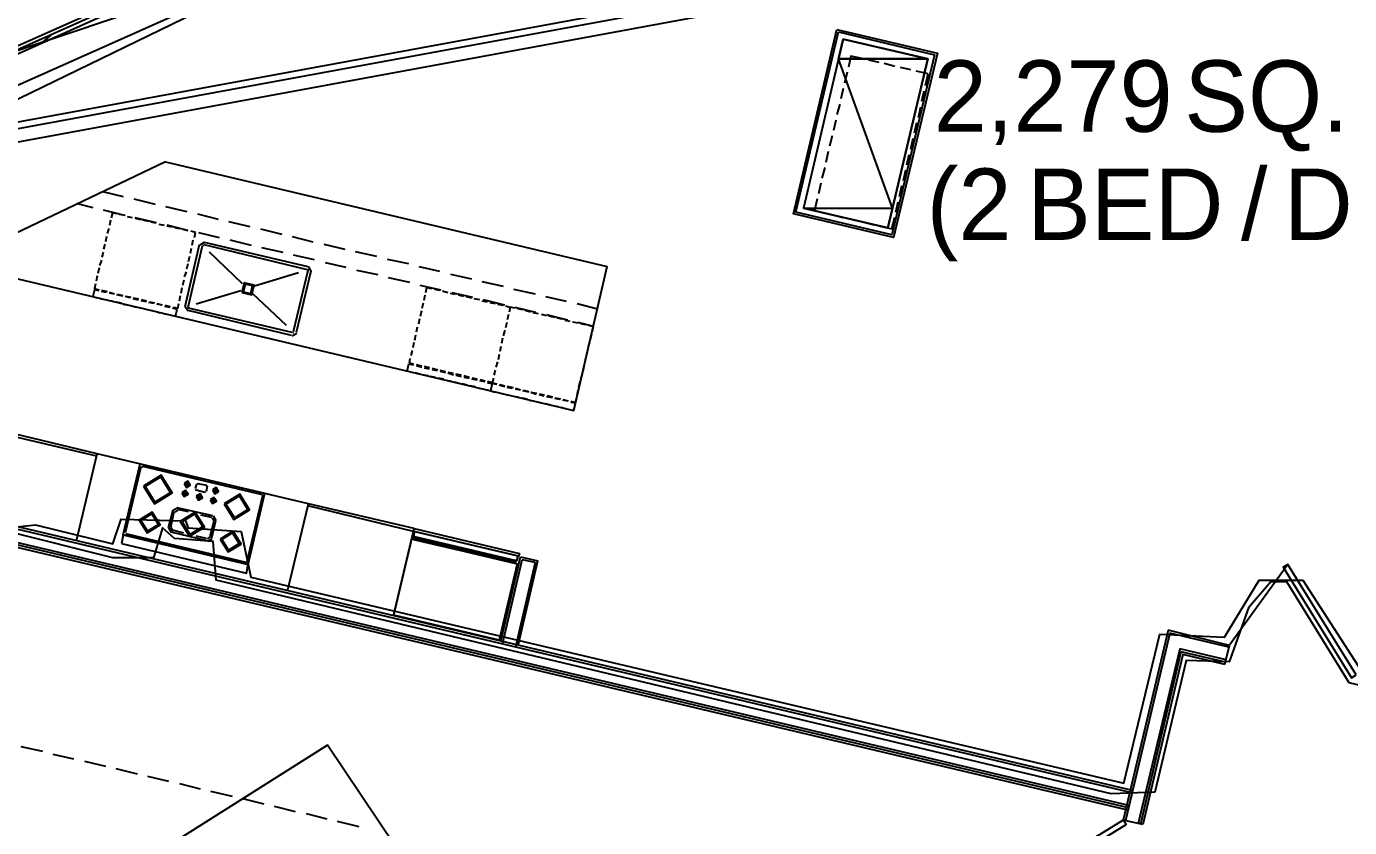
# Model space of a CAD drawing. Header units: feet. Extents: x -84 to 198, y -22 to 181.
# Drawn here: x 47.82 to 78.33, y 126.99 to 145.46 of the extents above; entities that cross this region are included whole.
import ezdxf
from ezdxf.enums import TextEntityAlignment as Align

# ---------------------------------------------------------------- set-up
doc = ezdxf.new("R2010")
doc.units = ezdxf.units.FT
for name, color, linetype in [('A-AREA-COMUN', 252, 'CONTINUOUS'), ('A-AREA-UNIDAD', 30, 'CONTINUOUS'), ('A-LINEA', 7, 'CONTINUOUS'), ('A-MURO-CONCRETO', 8, 'CONTINUOUS'), ('A-TEXTO-PDF', 3, 'CONTINUOUS')]:
    doc.layers.add(name, color=color, linetype=linetype)

msp = doc.modelspace()

# ---------------------------------------------------------------- linework, layer by layer
at = {"layer": 'A-AREA-COMUN'}
msp.add_lwpolyline([(85.552, 128.6044), (78.32, 130.3289), (76.88, 132.6578), (76.512, 132.6578), (76, 132.0533), (75.552, 130.8089), (74.56, 130.8444), (73.84, 127.8044), (72.832, 127.7689), (52.192, 132.6933), (52.128, 133.5822), (51.232, 133.6533), (50.96, 133.9022), (50.752, 133.2089), (49.808, 133.2089), (47.392, 133.8133)], dxfattribs=at)
at = {"layer": 'A-AREA-UNIDAD'}
msp.add_lwpolyline([(46.88, 133.8489), (48.032, 133.9733), (49.808, 133.5289), (50, 134.0978), (51.488, 134.0622), (51.552, 133.9022), (52.768, 133.8133), (52.992, 132.7644), (73.12, 128.0178), (73.952, 131.4489), (75.44, 131.3778), (76.24, 132.6933), (77.248, 132.6933), (78.592, 130.6133)], dxfattribs=at)
at = {"layer": 'A-LINEA'}
for p, q in [((93.1212, 160.1706), (36.6895, 141.2395)), ((118.2654, 156.262), (36.6895, 141.2395)), ((118.2654, 156.262), (36.6895, 141.2395)), ((118.2654, 156.262), (36.6895, 141.2395)), ((118.2188, 156.0962), (36.7876, 141.1026)), ((118.1216, 155.7773), (36.9919, 140.8393)), ((59.9081, 149.7586), (33.7837, 137.0471)), ((47.2667, 144.8578), (50.7867, 146.4311)), ((47.6, 144.0978), (51.1333, 145.6711)), ((48.2, 145.0978), (48.3867, 145.2578)), ((67.48, 144.6311), (67.24, 144.6844)), ((67.84, 144.5378), (67.6, 144.6044)), ((66.7467, 144.4044), (66.68, 144.1511)), ((68.2133, 144.4578), (67.9733, 144.5111)), ((68.6133, 144.3644), (68.3333, 144.4311)), ((68.5467, 144.0978), (68.6133, 144.3644)), ((66.6533, 144.0311), (66.6, 143.7911)), ((68.4667, 143.7378), (68.52, 143.9778)), ((66.5733, 143.6711), (66.5067, 143.4311)), ((68.3867, 143.3644), (68.44, 143.6044)), ((66.48, 143.2978), (66.4267, 143.0578)), ((68.2933, 143.0044), (68.3467, 143.2444)), ((66.4, 142.9378), (66.3333, 142.6978)), ((68.2133, 142.6311), (68.2667, 142.8844)), ((66.3067, 142.5778), (66.2533, 142.3244)), ((68.12, 142.2711), (68.1733, 142.5111)), ((51.0267, 142.3378), (47.3867, 140.6044)), ((51.0267, 142.3378), (61.2133, 139.9244)), ((66.2267, 142.2044), (66.16, 141.9644)), ((68.04, 141.9111), (68.0933, 142.1511)), ((49.5733, 141.6578), (50.0533, 141.5378)), ((66.1333, 141.8444), (66.08, 141.6044)), ((67.9467, 141.5378), (68, 141.7911)), ((48.9867, 141.3778), (49.3467, 141.2844)), ((50.2933, 141.4844), (50.7867, 141.3644)), ((51.0267, 141.3111), (51.52, 141.1911)), ((67.8667, 141.1778), (67.92, 141.4178)), ((49.5867, 141.2311), (50.08, 141.1111)), ((49.76, 140.9911), (49.7333, 140.8711)), ((50.0933, 141.0978), (49.96, 141.1244)), ((50.2667, 141.0444), (50.1467, 141.0711)), ((50.32, 141.0578), (50.8133, 140.9378)), ((50.4533, 141.0044), (50.3333, 141.0311)), ((50.64, 140.9644), (50.5067, 140.9911)), ((50.8133, 140.9244), (50.6933, 140.9511)), ((51.76, 141.1378), (52.24, 141.0178)), ((52.48, 140.9644), (52.9733, 140.8444)), ((66.3867, 141.1244), (66.64, 141.0578)), ((66.76, 141.0311), (67, 140.9778)), ((67.12, 140.9511), (67.36, 140.8844)), ((49.72, 140.8044), (49.68, 140.6844)), ((51, 140.8711), (50.88, 140.8978)), ((51.0533, 140.8844), (51.5333, 140.7644)), ((51.1867, 140.8311), (51.0667, 140.8578)), ((51.36, 140.7911), (51.24, 140.8178)), ((51.5467, 140.7511), (51.4267, 140.7778)), ((51.72, 140.7111), (51.6133, 140.7378)), ((51.6933, 140.5911), (51.72, 140.7111)), ((51.7867, 140.7111), (52.2667, 140.5911)), ((53.2133, 140.7911), (53.7067, 140.6711)), ((49.6267, 140.4444), (49.6, 140.3244)), ((49.6667, 140.6178), (49.64, 140.4978)), ((51.48, 139.0044), (51.8133, 140.4311)), ((51.5467, 138.9911), (51.88, 140.4044)), ((51.6, 140.2311), (51.6267, 140.3511)), ((51.64, 140.4178), (51.6667, 140.5378)), ((51.92, 140.4821), (51.8157, 140.4177)), ((51.9046, 140.4172), (51.8805, 140.4024)), ((51.9067, 140.4311), (54.2933, 139.8578)), ((51.92, 140.4844), (54.3067, 139.9244)), ((52.5067, 140.5378), (53, 140.4178)), ((53.24, 140.3644), (53.7333, 140.2578)), ((53.9467, 140.6178), (54.4267, 140.4978)), ((54.68, 140.4444), (55.16, 140.3244)), ((49.5467, 140.0711), (49.5067, 139.9511)), ((49.5867, 140.2578), (49.56, 140.1378)), ((51.56, 140.0444), (51.5867, 140.1644)), ((52.8, 139.5244), (52.04, 140.2578)), ((53.9733, 140.1911), (54.4533, 140.0844)), ((55.4, 140.2711), (55.8933, 140.1644)), ((56.1333, 140.0978), (56.6267, 139.9911)), ((49.4933, 139.8978), (49.4667, 139.7644)), ((51.4667, 139.6844), (51.5067, 139.8044)), ((51.52, 139.8711), (51.5467, 139.9911)), ((54.0933, 139.7778), (53.08, 139.4711)), ((54.3067, 139.8311), (53.9733, 138.4178)), ((54.3733, 139.8178), (54.04, 138.4044)), ((54.3195, 139.8332), (54.3046, 139.8572)), ((54.3843, 139.8178), (54.32, 139.9221)), ((54.7067, 140.0178), (55.1867, 139.9111)), ((55.4267, 139.8444), (55.92, 139.7378)), ((56.8667, 139.9244), (57.3467, 139.8178)), ((57.6, 139.7511), (58.08, 139.6444)), ((60.44, 136.6044), (61.2133, 139.9244)), ((47.4933, 139.6711), (60.44, 136.6044)), ((49.4533, 139.7111), (49.4267, 139.5911)), ((51.3867, 139.3111), (51.4133, 139.4444)), ((51.4267, 139.4978), (51.4533, 139.6178)), ((56.16, 139.6711), (56.6533, 139.5644)), ((56.8933, 139.4978), (57.3733, 139.3911)), ((57.0267, 139.3244), (57.0533, 139.4444)), ((57.0533, 139.4444), (57.16, 139.4178)), ((58.32, 139.5778), (58.8133, 139.4711)), ((49.5067, 139.1911), (49.6267, 139.1644)), ((49.5467, 139.3778), (49.68, 139.3511)), ((49.6667, 139.3244), (49.5467, 139.3511)), ((49.6933, 139.1511), (49.8133, 139.1244)), ((49.7333, 139.3378), (49.8533, 139.2978)), ((49.8533, 139.2844), (49.7333, 139.3111)), ((49.88, 139.1111), (50, 139.0844)), ((50.04, 139.2444), (49.9067, 139.2711)), ((49.92, 139.2844), (50.04, 139.2578)), ((50.2133, 139.2044), (50.0933, 139.2311)), ((50.1067, 139.2444), (50.2267, 139.2178)), ((50.28, 139.2044), (50.4, 139.1778)), ((50.4, 139.1511), (50.28, 139.1778)), ((50.4667, 139.1644), (50.5867, 139.1378)), ((50.5867, 139.1111), (50.4667, 139.1378)), ((50.6533, 139.1111), (50.7733, 139.0844)), ((51.3467, 139.1378), (51.3733, 139.2578)), ((52.76, 139.3644), (51.7333, 139.0578)), ((53.8133, 138.5644), (53.04, 139.2978)), ((56.9867, 139.1511), (57.0133, 139.2711)), ((57.2267, 139.4044), (57.3467, 139.3778)), ((57.4133, 139.3644), (57.5333, 139.3244)), ((57.5867, 139.3111), (57.7067, 139.2844)), ((57.6267, 139.3244), (58.1067, 139.2178)), ((57.7733, 139.2711), (57.8933, 139.2444)), ((57.96, 139.2311), (58.08, 139.2044)), ((58.1333, 139.1911), (58.2667, 139.1644)), ((58.32, 139.1378), (58.44, 139.1111)), ((58.3467, 139.1644), (58.84, 139.0444)), ((59.0533, 139.4044), (59.5467, 139.2978)), ((59.7867, 139.2311), (60.2667, 139.1244)), ((50.0533, 139.0578), (50.1733, 139.0311)), ((50.24, 139.0178), (50.36, 138.9911)), ((50.4267, 138.9778), (50.5467, 138.9511)), ((50.6, 138.9378), (50.72, 138.9111)), ((50.76, 139.0711), (50.64, 139.0978)), ((50.7867, 138.8978), (50.9067, 138.8578)), ((50.8267, 139.0711), (50.9467, 139.0444)), ((50.9467, 139.0311), (50.8267, 139.0578)), ((50.9733, 138.8444), (51.0933, 138.8178)), ((51.0133, 139.0311), (51.1333, 139.0044)), ((51.1333, 138.9778), (51.0133, 139.0044)), ((51.2933, 138.9378), (51.1867, 138.9644)), ((51.4823, 139.0044), (51.5467, 138.9001)), ((53.9333, 138.3378), (51.5467, 138.9111)), ((51.5472, 138.989), (51.5621, 138.965)), ((53.9467, 138.4044), (51.56, 138.9644)), ((56.9067, 138.7778), (56.9333, 138.9111)), ((56.9467, 138.9644), (56.9733, 139.0844)), ((58.5067, 139.0978), (58.6267, 139.0711)), ((58.68, 139.0578), (58.8133, 139.0311)), ((58.9333, 138.8178), (58.9067, 138.6978)), ((58.9333, 138.8178), (58.9067, 138.6978)), ((59.08, 138.9911), (59.56, 138.8711)), ((59.2667, 138.9244), (59.1467, 138.9511)), ((59.44, 138.8711), (59.32, 138.9111)), ((59.6267, 138.8311), (59.5067, 138.8578)), ((59.8133, 138.7911), (59.6933, 138.8178)), ((59.8133, 138.8178), (60.2933, 138.6978)), ((60.52, 139.0711), (60.9867, 138.9511)), ((56.8133, 138.4178), (56.84, 138.5378)), ((56.8667, 138.6044), (56.8933, 138.7244)), ((58.8933, 138.6311), (58.8667, 138.5111)), ((58.8933, 138.6311), (58.8667, 138.5111)), ((60, 138.7511), (59.8667, 138.7778)), ((60.1733, 138.7111), (60.0533, 138.7378)), ((60.36, 138.6578), (60.24, 138.6844)), ((60.5467, 138.6178), (60.4133, 138.6444)), ((60.5333, 138.6444), (60.8933, 138.5511)), ((60.72, 138.5778), (60.6, 138.6044)), ((60.8933, 138.5378), (60.7867, 138.5644)), ((60.8667, 138.4178), (60.8933, 138.5378)), ((53.9467, 138.3268), (54.051, 138.3912)), ((53.9621, 138.3916), (53.9861, 138.4065)), ((56.7733, 138.2311), (56.8, 138.3511)), ((58.8, 138.2711), (58.7733, 138.1511)), ((58.8, 138.2711), (58.7733, 138.1511)), ((58.8533, 138.4578), (58.8133, 138.3244)), ((58.8533, 138.4578), (58.8133, 138.3244)), ((60.8267, 138.2444), (60.8533, 138.3644)), ((56.6933, 137.8711), (56.72, 137.9911)), ((56.7333, 138.0578), (56.76, 138.1778)), ((58.72, 137.8978), (58.6933, 137.7778)), ((58.72, 137.8978), (58.6933, 137.7778)), ((58.76, 138.0844), (58.7333, 137.9644)), ((58.76, 138.0844), (58.7333, 137.9644)), ((60.7333, 137.8711), (60.76, 138.0044)), ((60.7733, 138.0578), (60.8133, 138.1778)), ((56.64, 137.6844), (56.7467, 137.6578)), ((56.9333, 137.6311), (56.8133, 137.6578)), ((56.8133, 137.6444), (56.9333, 137.6044)), ((56.9867, 137.5911), (57.1067, 137.5644)), ((57.12, 137.5911), (57, 137.6178)), ((58.68, 137.7244), (58.64, 137.6044)), ((58.68, 137.7244), (58.64, 137.6044)), ((60.6533, 137.5111), (60.68, 137.6311)), ((60.6933, 137.6978), (60.72, 137.8178)), ((56.8933, 137.4444), (56.7733, 137.4711)), ((57.08, 137.4044), (56.9467, 137.4311)), ((57.2533, 137.3644), (57.1333, 137.3911)), ((57.3067, 137.5378), (57.1733, 137.5778)), ((57.1733, 137.5511), (57.2933, 137.5244)), ((57.44, 137.3244), (57.32, 137.3511)), ((57.48, 137.4978), (57.36, 137.5244)), ((57.36, 137.5111), (57.48, 137.4844)), ((57.6267, 137.2711), (57.5067, 137.2978)), ((57.5333, 137.4711), (57.6667, 137.4311)), ((57.6667, 137.4578), (57.5467, 137.4844)), ((57.8533, 137.4178), (57.72, 137.4444)), ((57.72, 137.4178), (57.84, 137.3911)), ((58.0267, 137.3644), (57.9067, 137.4044)), ((57.9067, 137.3778), (58.0267, 137.3511)), ((58.08, 137.3378), (58.2133, 137.3111)), ((58.2133, 137.3244), (58.0933, 137.3511)), ((58.2667, 137.2978), (58.3867, 137.2711)), ((58.4, 137.2844), (58.28, 137.3111)), ((58.6267, 137.5378), (58.6, 137.4178)), ((58.6267, 137.5378), (58.6, 137.4178)), ((60.6, 137.3244), (60.64, 137.4444)), ((57.8, 137.2311), (57.68, 137.2578)), ((57.9867, 137.1911), (57.8667, 137.2178)), ((58.1733, 137.1511), (58.0533, 137.1778)), ((58.3467, 137.0978), (58.2267, 137.1244)), ((58.6933, 137.0178), (58.8133, 136.9911)), ((58.8533, 137.1511), (58.72, 137.1911)), ((58.7333, 137.2044), (58.8533, 137.1778)), ((58.8667, 136.9778), (58.9867, 136.9511)), ((58.9067, 137.1644), (59.04, 137.1378)), ((59.0267, 137.1111), (58.9067, 137.1378)), ((59.0933, 137.1244), (59.2133, 137.0844)), ((59.2133, 137.0711), (59.0933, 137.0978)), ((59.4, 137.0311), (59.2667, 137.0578)), ((59.28, 137.0711), (59.4, 137.0444)), ((59.4533, 137.0311), (59.5867, 137.0044)), ((59.5733, 136.9778), (59.4533, 137.0178)), ((59.64, 136.9911), (59.76, 136.9644)), ((60.52, 136.9644), (60.5467, 137.0844)), ((60.56, 137.1511), (60.5867, 137.2711)), ((59.0533, 136.9378), (59.1733, 136.9111)), ((59.24, 136.8978), (59.36, 136.8711)), ((59.4133, 136.8444), (59.5333, 136.8178)), ((59.6, 136.8044), (59.72, 136.7778)), ((59.76, 136.9378), (59.64, 136.9644)), ((59.7867, 136.7644), (59.9067, 136.7378)), ((59.9467, 136.8978), (59.8133, 136.9244)), ((59.8267, 136.9511), (59.9467, 136.9244)), ((59.96, 136.7244), (60.08, 136.6978)), ((60.12, 136.8578), (60, 136.8844)), ((60.0133, 136.8978), (60.1333, 136.8711)), ((60.1467, 136.6844), (60.2667, 136.6444)), ((60.1867, 136.8578), (60.3067, 136.8311)), ((60.3067, 136.8178), (60.1867, 136.8444)), ((60.48, 136.7778), (60.3733, 136.7911)), ((49.44, 135.5511), (47, 136.1244)), ((49.4533, 135.6044), (47.0133, 136.1911)), ((48.9733, 133.6044), (49.4533, 135.6044)), ((50.0533, 133.7378), (50.44, 135.3778)), ((50.1067, 133.7911), (50.4667, 135.3111)), ((50.44, 135.3778), (53.32, 134.6978)), ((50.5046, 135.3106), (50.4805, 135.2957)), ((50.4933, 135.3244), (53.2533, 134.6711)), ((51.5067, 134.8978), (51.5333, 134.9644)), ((51.52, 134.8978), (51.52, 134.8978)), ((51.5333, 134.8978), (51.5467, 134.9644)), ((51.72, 134.8044), (51.7467, 134.9111)), ((51.7713, 134.9239), (51.7472, 134.909)), ((51.7733, 134.9244), (51.9733, 134.8844)), ((51.9867, 134.8578), (51.96, 134.7378)), ((51.9861, 134.8465), (51.9713, 134.8706)), ((51.4533, 134.6844), (51.48, 134.7511)), ((51.4667, 134.6711), (51.4667, 134.6711)), ((51.48, 134.6711), (51.4933, 134.7378)), ((51.7205, 134.789), (51.7354, 134.765)), ((51.7333, 134.7778), (51.9333, 134.7244)), ((51.7867, 134.6044), (51.8, 134.6711)), ((51.8, 134.5911), (51.8, 134.5911)), ((51.8133, 134.5911), (51.8267, 134.6711)), ((51.9354, 134.725), (51.9595, 134.7398)), ((52.1067, 134.5244), (52.12, 134.5911)), ((52.1333, 134.5244), (52.1467, 134.5911)), ((52.16, 134.7378), (52.1733, 134.8178)), ((52.1733, 134.7378), (52.1733, 134.7378)), ((52.1867, 134.7378), (52.2, 134.8044)), ((52.9067, 133.1244), (53.2667, 134.6444)), ((52.9333, 133.0578), (53.32, 134.6978)), ((53.2795, 134.6332), (53.2646, 134.6572)), ((51.0933, 133.8978), (51.2, 134.3111)), ((51.1467, 133.9111), (51.2267, 134.2844)), ((51.3066, 134.3621), (51.2023, 134.2977)), ((51.3138, 134.3095), (51.2416, 134.2649)), ((52.12, 134.1778), (51.2933, 134.3644)), ((51.56, 134.2711), (51.3067, 134.3244)), ((52.12, 134.5244), (52.12, 134.5244)), ((56.7467, 133.8178), (54.3067, 134.4044)), ((56.76, 133.8844), (54.32, 134.4578)), ((73.32, 127.8444), (47.16, 134.0311)), ((73.3067, 127.7911), (47.2, 133.9644)), ((52.0933, 134.1378), (51.84, 134.1911)), ((52.0533, 133.6978), (52.1467, 134.0578)), ((52.0933, 133.6711), (52.1867, 134.0711)), ((52.1451, 134.0506), (52.1005, 134.1228)), ((52.1977, 134.0712), (52.1333, 134.1754)), ((50.0533, 133.7378), (52.9333, 133.0578)), ((50.1205, 133.7757), (50.1354, 133.7516)), ((50.1333, 133.7644), (52.88, 133.1111)), ((51.0957, 133.8977), (51.16, 133.7934)), ((51.1483, 133.9049), (51.1929, 133.8327)), ((51.9867, 133.6044), (51.16, 133.8044)), ((51.44, 133.7778), (51.1867, 133.8444)), ((51.9733, 133.6578), (51.7333, 133.7111)), ((51.9929, 133.6461), (52.0651, 133.6906)), ((52, 133.5934), (52.1043, 133.6578)), ((56.28, 131.8711), (56.76, 133.8844)), ((59.0933, 133.1244), (56.76, 133.6844)), ((59.0933, 133.1244), (56.76, 133.6844)), ((56.76, 133.6578), (59.0933, 133.0978)), ((56.76, 133.6578), (59.0933, 133.0978)), ((73.24, 127.4978), (47.4267, 133.6044)), ((73.2267, 127.4444), (47.4667, 133.5378)), ((73.2133, 127.3911), (47.5067, 133.4711)), ((52.8954, 133.0983), (52.9195, 133.1132)), ((58.76, 131.2844), (59.2133, 133.2311)), ((58.8, 131.2178), (59.2533, 133.1644)), ((59.5467, 133.0978), (59.0933, 131.1511)), ((59.16, 131.1911), (59.6133, 133.1378)), ((59.2133, 133.2311), (59.6133, 133.1378)), ((59.5467, 133.0978), (59.2533, 133.1644)), ((76.905, 133.0537), (75.5608, 131.1966)), ((74.1467, 131.5378), (73.1067, 127.1644)), ((75.56, 131.1911), (74.1467, 131.5378)), ((74.1867, 131.4711), (73.16, 127.1511)), ((75.5467, 131.1511), (74.1867, 131.4711)), ((75.4533, 130.7511), (75.56, 131.1911)), ((74.4133, 131.1111), (73.4533, 127.0844)), ((74.44, 131.0444), (73.5067, 127.0711)), ((75.48, 130.8578), (74.4133, 131.1111)), ((75.4667, 130.8044), (74.44, 131.0444)), ((47.6933, 128.8578), (48.1867, 128.7511)), ((48.4267, 128.6844), (48.9067, 128.5778)), ((49.16, 128.5244), (49.64, 128.4044)), ((49.88, 128.3511), (50.3733, 128.2311)), ((50.6133, 128.1778), (51.0933, 128.0578)), ((51.3467, 128.0044), (51.8267, 127.8844)), ((52.0667, 127.8311), (52.56, 127.7111)), ((52.8, 127.6578), (53.2933, 127.5378)), ((53.5333, 127.4844), (54.0133, 127.3644)), ((54.2667, 127.3111), (54.7467, 127.1911)), ((54.9867, 127.1378), (55.48, 127.0178)), ((73.56, 127.0578), (73.1067, 127.1644))]:
    msp.add_line(p, q, dxfattribs=at)
for points in [[(47.36, 144.7111), (50.8267, 146.2711), (50.8, 146.3511), (47.32, 144.7911), (47.36, 144.7111)], [(66.5067, 145.3911), (68.8267, 144.8444), (67.8133, 140.5911), (65.5067, 141.1378), (66.5067, 145.3911)], [(66.5467, 145.3378), (68.76, 144.8044), (67.7733, 140.6578), (65.56, 141.1778), (66.5467, 145.3378)], [(67.68, 140.8178), (68.6, 144.7111), (66.6533, 145.1644), (65.7333, 141.2711), (67.68, 140.8178)], [(67.12, 144.7111), (66.8267, 144.7778), (66.7733, 144.5244)], [(66.0533, 141.4844), (65.9867, 141.2178), (66.2667, 141.1511)], [(49.9067, 141.1378), (49.8, 141.1644), (49.7733, 141.0444)], [(67.4933, 140.8578), (67.7733, 140.7911), (67.84, 141.0578)], [(49.4133, 139.5244), (49.3867, 139.4178), (49.4933, 139.3911)], [(52.7848, 139.3236), (53.0142, 139.2693), (53.0685, 139.4987), (52.8391, 139.5529), (52.7848, 139.3236)], [(52.8189, 139.3446), (52.9932, 139.3033), (53.0344, 139.4777), (52.8601, 139.5189), (52.8189, 139.3446)], [(49.4933, 139.3644), (49.3867, 139.3911), (49.3467, 139.2311), (49.4533, 139.2044)], [(51.1467, 138.8044), (51.2533, 138.7778), (51.2933, 138.9378)], [(51.2, 138.9911), (51.3067, 138.9644), (51.3333, 139.0711)], [(58.8667, 139.0178), (58.9733, 138.9911), (58.9467, 138.8711)], [(59.08, 138.9644), (58.9733, 138.9911), (58.9467, 138.8711)], [(56.7067, 137.4844), (56.6, 137.5111), (56.64, 137.6844)], [(56.7467, 137.6711), (56.6533, 137.6978), (56.6667, 137.8044)], [(58.5867, 137.3511), (58.56, 137.2444), (58.4533, 137.2711)], [(58.5867, 137.3511), (58.56, 137.2444), (58.6667, 137.2178)], [(58.4533, 137.2444), (58.56, 137.2311), (58.52, 137.0578), (58.4133, 137.0844)], [(58.6667, 137.2044), (58.56, 137.2311), (58.52, 137.0578), (58.6267, 137.0311)], [(60.3333, 136.6311), (60.44, 136.6044), (60.48, 136.7778)], [(60.3733, 136.8178), (60.48, 136.7911), (60.5067, 136.8978)], [(53.84, 132.4444), (54.32, 134.4578), (49.4533, 135.6044)], [(50.5158, 134.8627), (50.7684, 134.4536), (51.1775, 134.7062), (50.9249, 135.1153), (50.5158, 134.8627)], [(50.5547, 134.8535), (50.7776, 134.4925), (51.1386, 134.7154), (50.9157, 135.0764), (50.5547, 134.8535)], [(51.4553, 134.9213), (51.5098, 134.8331), (51.598, 134.8876), (51.5435, 134.9758), (51.4553, 134.9213)], [(51.4813, 134.9152), (51.5159, 134.859), (51.5721, 134.8937), (51.5374, 134.9499), (51.4813, 134.9152)], [(51.402, 134.708), (51.4565, 134.6197), (51.5447, 134.6742), (51.4902, 134.7625), (51.402, 134.708)], [(51.4279, 134.7019), (51.4626, 134.6457), (51.5187, 134.6804), (51.4841, 134.7365), (51.4279, 134.7019)], [(51.7353, 134.628), (51.7898, 134.5397), (51.878, 134.5942), (51.8235, 134.6825), (51.7353, 134.628)], [(51.7613, 134.6219), (51.7959, 134.5657), (51.8521, 134.6004), (51.8174, 134.6565), (51.7613, 134.6219)], [(52.0553, 134.548), (52.1098, 134.4597), (52.198, 134.5142), (52.1435, 134.6025), (52.0553, 134.548)], [(52.0813, 134.5419), (52.1159, 134.4857), (52.1721, 134.5204), (52.1374, 134.5765), (52.0813, 134.5419)], [(52.1086, 134.7747), (52.1631, 134.6864), (52.2514, 134.7409), (52.1969, 134.8291), (52.1086, 134.7747)], [(52.1346, 134.7685), (52.1693, 134.7124), (52.2254, 134.747), (52.1907, 134.8032), (52.1346, 134.7685)], [(52.3814, 134.4535), (52.6043, 134.0925), (52.9653, 134.3154), (52.7424, 134.6764), (52.3814, 134.4535)], [(52.4203, 134.4443), (52.6135, 134.1314), (52.9263, 134.3246), (52.7332, 134.6375), (52.4203, 134.4443)], [(50.42, 134.0812), (50.6032, 133.7844), (50.9, 133.9677), (50.7168, 134.2645), (50.42, 134.0812)], [(51.3677, 134.0504), (51.5807, 133.7055), (51.9256, 133.9184), (51.7127, 134.2634), (51.3677, 134.0504)], [(50.4589, 134.072), (50.6124, 133.8233), (50.8611, 133.9769), (50.7076, 134.2256), (50.4589, 134.072)], [(51.4066, 134.0412), (51.5899, 133.7444), (51.8867, 133.9277), (51.7035, 134.2245), (51.4066, 134.0412)], [(50.0133, 133.5378), (52.8933, 132.8578), (52.9333, 133.0578), (50.0533, 133.7378), (50.0133, 133.5378)], [(52.2866, 133.6412), (52.4699, 133.3444), (52.7667, 133.5277), (52.5835, 133.8245), (52.2866, 133.6412)], [(52.3256, 133.632), (52.4791, 133.3833), (52.7278, 133.5369), (52.5742, 133.7856), (52.3256, 133.632)], [(56.7067, 133.6444), (59.1333, 133.0711), (58.72, 131.3111), (56.2933, 131.8844), (56.7067, 133.6444)], [(59.1867, 133.3111), (59.1733, 133.2444), (56.7467, 133.8178), (56.76, 133.8844), (59.1867, 133.3111)], [(59.1867, 133.3111), (59.1733, 133.2444), (56.7467, 133.8178), (56.76, 133.8844), (59.1867, 133.3111)], [(59.1467, 133.2578), (59.12, 133.1378), (56.7467, 133.6978), (56.7733, 133.8178), (59.1467, 133.2578)], [(56.76, 133.8178), (56.7467, 133.7378), (56.76, 133.7244), (56.7467, 133.6978), (56.76, 133.6844), (56.7467, 133.6711), (56.76, 133.6578), (56.7467, 133.6444), (56.7467, 133.6311), (59.0933, 133.0844), (59.0933, 133.0978), (59.1067, 133.1111), (59.0933, 133.1244), (59.12, 133.1378), (59.12, 133.1644), (59.1333, 133.1644), (59.16, 133.2444), (56.76, 133.8178)], [(59.1467, 133.2578), (59.12, 133.1378), (56.7467, 133.6978), (56.7733, 133.8178), (59.1467, 133.2578)], [(56.76, 133.8178), (56.7467, 133.7378), (56.76, 133.7244), (56.7467, 133.6978), (56.76, 133.6844), (56.7467, 133.6711), (56.76, 133.6578), (56.7467, 133.6444), (56.7467, 133.6311), (59.0933, 133.0844), (59.0933, 133.0978), (59.1067, 133.1111), (59.0933, 133.1244), (59.12, 133.1378), (59.12, 133.1644), (59.1333, 133.1644), (59.16, 133.2444), (56.76, 133.8178)], [(78.48, 130.5111), (76.9067, 133.0578), (76.8, 132.9911), (78.3733, 130.4444), (78.48, 130.5111)], [(75.4533, 130.7511), (74.48, 130.9778), (73.56, 127.0578)], [(57.0961, 125.4113), (54.7607, 128.8866), (51.2141, 126.6469)], [(73.1067, 127.1644), (70.56, 125.5911), (70.6267, 125.4844), (73.1733, 127.0578), (73.1067, 127.1644)]]:
    msp.add_lwpolyline(points, dxfattribs=at)
at = {"layer": 'A-MURO-CONCRETO'}
for points in [[(66.6533, 145.1644), (68.6, 144.7111), (66.5467, 144.7111), (66.6533, 145.1644), (66.6533, 145.1644)], [(66.5467, 144.7111), (65.7333, 141.2711), (67.7867, 141.2711), (66.5467, 144.7111)], [(66.5467, 144.7111), (68.6, 144.7111), (67.7867, 141.2711), (66.5467, 144.7111), (66.5467, 144.7111)], [(65.7333, 141.2711), (67.7867, 141.2711), (67.68, 140.8178), (65.7333, 141.2711), (65.7333, 141.2711)]]:
    msp.add_lwpolyline(points, dxfattribs=at)

# ---------------------------------------------------------------- texts
at = {"layer": 'A-TEXTO-PDF'}
for s, p in [('2,279', (71.494, 143.0318)), ('SQ.', (76.4125, 143.0318)), ('(2', (69.5546, 140.5385)), ('BED', (73.1563, 140.5385)), ('/', (76.1294, 140.5385)), ('DEN)', (79.5017, 140.5385))]:
    msp.add_text(s, height=1.646, dxfattribs=at).set_placement(p, align=Align.CENTER)

doc.saveas('drawing.dxf')
